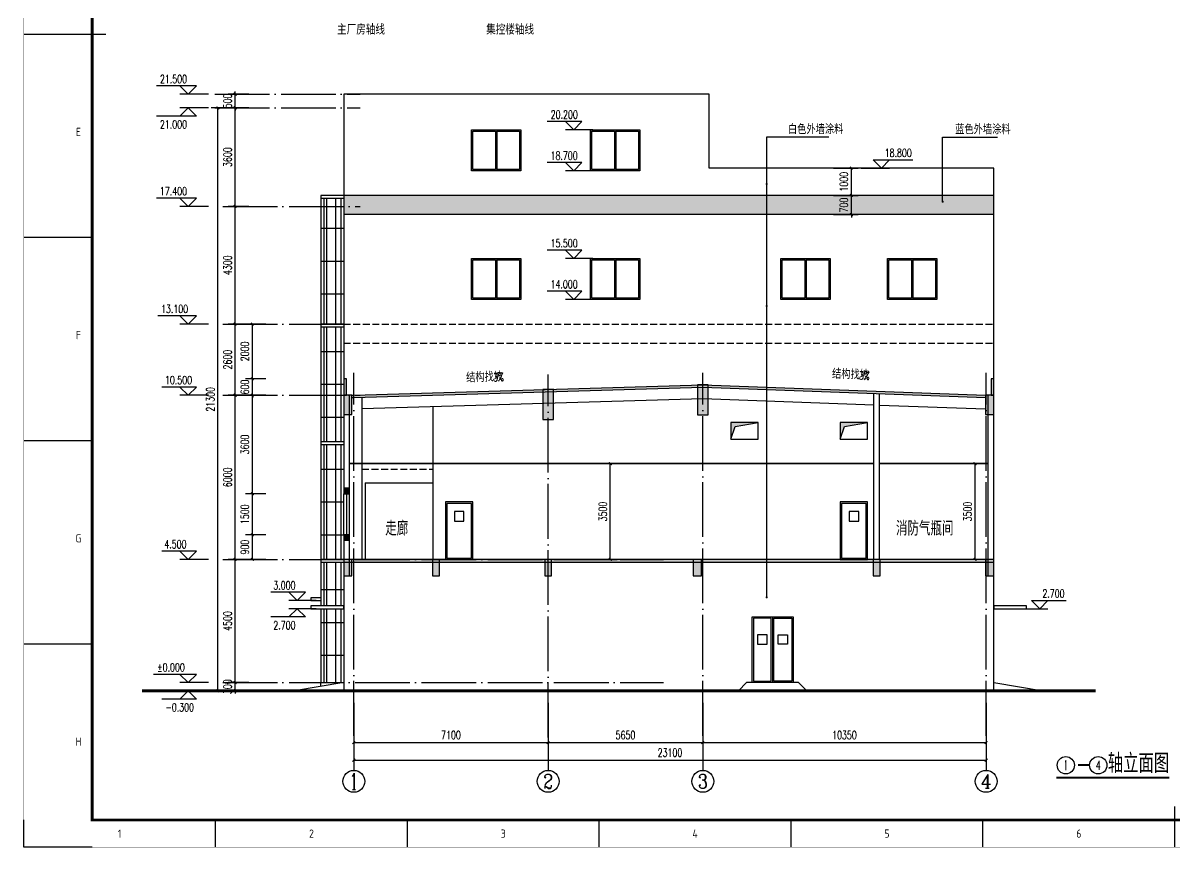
# Model space of a CAD drawing. Extents: x -59142 to 322364, y -122476 to 91021.
# Drawn here: x 34916 to 76999, y -122476 to -92335 of the extents above; entities that cross this region are included whole.
import ezdxf
from ezdxf.enums import TextEntityAlignment as Align

# ---------------------------------------------------------------- set-up
doc = ezdxf.new("R2010")
doc.units = 0
doc.header["$LTSCALE"] = 1000
doc.header["$MEASUREMENT"] = 0
doc.linetypes.add('DASH', pattern=[0.35, 0.25, -0.1])
doc.linetypes.add('DOTE', pattern=[2.42, 2, -0.2, 0.02, -0.2])
for name, color, linetype in [('AXIS', 3, 'Continuous'), ('AXIS_TEXT', 7, 'Continuous'), ('CENTRE LINE', 1, 'DOTE'), ('DIM_ELEV', 3, 'Continuous'), ('DIM_LEAD', 3, 'Continuous'), ('DIM_SYMB', 3, 'Continuous'), ('DOTE', 1, 'DOTE'), ('EQUIPMENT', 171, 'Continuous'), ('GROUND', 204, 'Continuous'), ('HOLE', 6, 'Continuous'), ('PUB_DIM', 3, 'Continuous'), ('PUB_TEXT', 7, 'Continuous'), ('STAIR', 2, 'Continuous'), ('TEXT', 62, 'Continuous'), ('WALL', 255, 'Continuous'), ('WINDOW', 4, 'Continuous')]:
    doc.layers.add(name, color=color, linetype=linetype)
doc.layers.add('参考线', color=54, linetype='DASH', plot=False)
doc.styles.add('_TCH_AXIS', font='COMPLEX', dxfattribs={"bigfont": 'GBCBIG'})
doc.styles.add('_TCH_DIM', font='SIMPLEX', dxfattribs={"bigfont": 'GBCBIG'})
doc.styles.add('_TCH_DIM_T3', font='SIMPLEX', dxfattribs={"width": 0.705882, "bigfont": 'GBCBIG'})
doc.styles.add('HZTXT', font='geditxt.shx', dxfattribs={"width": 0.8, "bigfont": 'hztxt1.shx'})
doc.styles.get("Standard").update_dxf_attribs({"font": 'gbenor.shx', "bigfont": 'gbcbig.shx'})
doc.styles.add('TK', font='GEDITXT.SHX', dxfattribs={"width": 0.85, "height": 3.5, "bigfont": 'DXT.SHX'})
doc.dimstyles.new('_TCH_ARCH&&100', dxfattribs={"dimtxt": 297.5, "dimasz": 100, "dimexe": 250, "dimexo": 300, "dimgap": 126.25, "dimtad": 1, "dimdec": 0, "dimzin": 0, "dimdsep": 46, "dimtxsty": '_TCH_DIM_T3', "dimblk": 'ARCHTICK', "dimcen": 0.09, "dimazin": 2, "dimtfac": 1, "dimtdec": 0, "dimtix": 1, "dimtmove": 2, "dimatfit": 3, "dimfxl": 1, "dimtolj": 1, "dimtzin": 0, "dimarcsym": 0})

# ---------------------------------------------------------------- blocks, each defined once
blk = doc.blocks.new('dgdsgagd')
at = {"layer": 'WINDOW'}
blk.add_line((750, 2400), (750, 0), dxfattribs=at)
for points in [[(0, 0), (1500, 0), (1500, 2400), (0, 2400)], [(50, 50), (700, 50), (700, 2350), (50, 2350)], [(1450, 50), (800, 50), (800, 2350), (1450, 2350)], [(200, 1400), (550, 1400), (550, 1750), (200, 1750)], [(1300, 1400), (950, 1400), (950, 1750), (1300, 1750)]]:
    blk.add_lwpolyline(points, close=True, dxfattribs=at)
blk = doc.blocks.new('safsaf')
at = {"layer": 'WINDOW'}
for points in [[(0, 0), (1000, 0), (1000, 2100), (0, 2100)], [(50, 50), (950, 50), (950, 2050), (50, 2050)], [(325, 1400), (675, 1400), (675, 1750), (325, 1750)]]:
    blk.add_lwpolyline(points, close=True, dxfattribs=at)
blk = doc.blocks.new('GEDI_WK_A1')
at = {"color": 3}
for p, q in [((25, 297), (0, 297)), ((25, 222.75), (0, 222.75)), ((25, 148.5), (0, 148.5)), ((25, 74.25), (0, 74.25)), ((0, 0), (0, 10)), ((70.08, 0), (70.08, 10)), ((140.17, 0), (140.17, 10)), ((210.25, 0), (210.25, 10)), ((280.33, 0), (280.33, 10)), ((350.42, 0), (350.42, 10)), ((420.5, 0), (420.5, 10)), ((25, 0), (0, 0))]:
    blk.add_line(p, q, dxfattribs=at)
for points, const_width in [([(0, 0), (841, 0), (841, 594), (0, 594)], 0.1), ([(25, 10), (831, 10), (831, 584), (25, 584)], 1)]:
    blk.add_lwpolyline(points, close=True, dxfattribs=dict(at, const_width=const_width))
at = {"color": 3, "const_width": 0.5}
for points in [[(30, 297), (0, 297)], [(420.5, 0), (420.5, 15)]]:
    blk.add_lwpolyline(points, dxfattribs=at)
at = {"color": 3}
for s, p in [('E', (20, 259.88)), ('F', (20, 185.62)), ('G', (20, 111.38)), ('H', (20, 37.12))]:
    blk.add_text(s, height=3, dxfattribs=at).set_placement(p, align=Align.CENTER)
for s, p in [('1', (35.04, 5)), ('2', (105.12, 5)), ('3', (175.21, 5)), ('4', (245.29, 5)), ('5', (315.38, 5)), ('6', (385.46, 5))]:
    blk.add_text(s, height=3, dxfattribs=at).set_placement(p, align=Align.MIDDLE)
blk = doc.blocks.new('A$C67E35CD0')
blk.add_blockref('GEDI_WK_A1', (0, 0))
at = {"style": 'TK', "width": 0.85}
for tag, height, p in [('PROJECTNAME', 4.75, (776, 44)), ('PHASE', 4, (818, 44)), ('DRAWINGNAME', 4.75, (786, 31))]:
    blk.add_attdef(tag, text='', height=height, dxfattribs=at).set_placement(p, align=Align.MIDDLE_CENTER)
for tag, p, height in [('APPROVE', (663, 32.75), 3.5), ('DESIGN', (708, 32.75), 3.5), ('REVIEW1', (663, 25.75), 3.5), ('DRAW', (708, 25.75), 3.5), ('REVIEW2', (663, 18.75), 3.5), ('PROPORTION', (708, 18.75), 3.5), ('DRAWINGNUMBER', (758, 18.5), 4), ('CHECK', (663, 11.75), 3.5), ('DATE', (708, 11.75), 3.5), ('VERSION', (824, 11.75), 3.5)]:
    blk.add_attdef(tag, p, '', height=height, dxfattribs=at)
blk = doc.blocks.new('afefqwer')
at = {"xscale": 100, "yscale": 100, "zscale": 100}
blk.add_blockref('A$C67E35CD0', (-84100, 0), dxfattribs=at)
blk = doc.blocks.new('afdsfsaf')
at = {"layer": 'WINDOW'}
for p, q in [((875, 1450), (875, 50)), ((925, 1500), (925, 0))]:
    blk.add_line(p, q, dxfattribs=at)
blk.add_lwpolyline([(1800, 1500), (1800, 0), (0, 0), (0, 1500)], close=True, dxfattribs=at)
for points in [[(875, 50), (50, 50), (50, 1450), (875, 1450)], [(925, 1450), (1750, 1450), (1750, 50), (925, 50)]]:
    blk.add_lwpolyline(points, dxfattribs=at)
for points in [[(184, 738, 0, 0, 0), (585.5, 738, 40, 0, 0), (735.5, 738, 0, 0, 0)], [(1616, 738, 0, 0, 0), (1214.5, 738, 40, 0, 0), (1064.5, 738, 0, 0, 0)]]:
    blk.add_lwpolyline(points, format="xyseb", dxfattribs=at)
blk = doc.blocks.new('_ArchTick')
at = {"color": 0, "linetype": 'ByBlock', "const_width": 0.4}
blk.add_lwpolyline([(-0.5, -0.5), (0.5, 0.5)], dxfattribs=at)
blk = doc.blocks.new('*D114')
at = {"layer": 'Defpoints', "color": 0, "transparency": 16777216}
for p in [(55657, -108434), (56370, -108434), (55657, -111934)]:
    blk.add_point(p, dxfattribs=at)
at = {"layer": 'PUB_DIM', "color": 0, "lineweight": -2, "transparency": 16777216}
for p, q in [((55957, -108434), (56620, -108434)), ((56370, -111934), (56370, -108434)), ((55957, -111934), (56620, -111934))]:
    blk.add_line(p, q, dxfattribs=at)
at = {"layer": 'PUB_DIM', "color": 0, "lineweight": -2, "transparency": 16777216, "xscale": 100, "yscale": 100, "zscale": 100}
for p, rotation in [((56370, -108434), 90), ((56370, -111934), 270)]:
    blk.add_blockref('_ArchTick', p, dxfattribs=dict(at, rotation=rotation))
at = {"layer": 'PUB_DIM', "color": 0, "transparency": 16777216, "insert": (56095, -110184), "char_height": 297.5, "attachment_point": 5, "rotation": 90, "style": '_TCH_DIM_T3'}
blk.add_mtext('\\A1;3500', dxfattribs=at)
blk = doc.blocks.new('*D115')
at = {"layer": 'Defpoints', "color": 0, "transparency": 16777216}
for p in [(69697, -108434), (70179, -108434), (70179, -111934)]:
    blk.add_point(p, dxfattribs=at)
at = {"layer": 'PUB_DIM', "color": 0, "lineweight": -2, "transparency": 16777216}
for p, q in [((69879, -108434), (69447, -108434)), ((69697, -111934), (69697, -108434)), ((69879, -111934), (69447, -111934))]:
    blk.add_line(p, q, dxfattribs=at)
at = {"layer": 'PUB_DIM', "color": 0, "lineweight": -2, "transparency": 16777216, "xscale": 100, "yscale": 100, "zscale": 100}
for p, rotation in [((69697, -108434), 90), ((69697, -111934), 270)]:
    blk.add_blockref('_ArchTick', p, dxfattribs=dict(at, rotation=rotation))
at = {"layer": 'PUB_DIM', "color": 0, "transparency": 16777216, "insert": (69422, -110184), "char_height": 297.5, "attachment_point": 5, "rotation": 90, "style": '_TCH_DIM_T3'}
blk.add_mtext('\\A1;3500', dxfattribs=at)
blk = doc.blocks.new('*D336')
at = {"layer": 'Defpoints', "color": 0, "transparency": 16777216}
for p in [(43293, -111034), (44090, -111034), (44090, -111934)]:
    blk.add_point(p, dxfattribs=at)
at = {"layer": 'PUB_DIM', "color": 0, "lineweight": -2, "transparency": 16777216}
for p, q in [((43790, -111034), (43043, -111034)), ((43293, -111934), (43293, -111034)), ((43790, -111934), (43043, -111934))]:
    blk.add_line(p, q, dxfattribs=at)
at = {"layer": 'PUB_DIM', "color": 0, "lineweight": -2, "transparency": 16777216, "xscale": 100, "yscale": 100, "zscale": 100}
for p, rotation in [((43293, -111034), 90), ((43293, -111934), 270)]:
    blk.add_blockref('_ArchTick', p, dxfattribs=dict(at, rotation=rotation))
at = {"layer": 'PUB_DIM', "color": 0, "transparency": 16777216, "insert": (43018, -111484), "char_height": 297.5, "attachment_point": 5, "rotation": 90, "style": '_TCH_DIM_T3'}
blk.add_mtext('\\A1;900', dxfattribs=at)
blk = doc.blocks.new('*D337')
at = {"layer": 'Defpoints', "color": 0, "transparency": 16777216}
for p in [(43293, -109534), (44090, -109534), (44090, -111034)]:
    blk.add_point(p, dxfattribs=at)
at = {"layer": 'PUB_DIM', "color": 0, "lineweight": -2, "transparency": 16777216}
for p, q in [((43790, -109534), (43043, -109534)), ((43293, -111034), (43293, -109534)), ((43790, -111034), (43043, -111034))]:
    blk.add_line(p, q, dxfattribs=at)
at = {"layer": 'PUB_DIM', "color": 0, "lineweight": -2, "transparency": 16777216, "xscale": 100, "yscale": 100, "zscale": 100}
for p, rotation in [((43293, -109534), 90), ((43293, -111034), 270)]:
    blk.add_blockref('_ArchTick', p, dxfattribs=dict(at, rotation=rotation))
at = {"layer": 'PUB_DIM', "color": 0, "transparency": 16777216, "insert": (43018, -110284), "char_height": 297.5, "attachment_point": 5, "rotation": 90, "style": '_TCH_DIM_T3'}
blk.add_mtext('\\A1;1500', dxfattribs=at)
blk = doc.blocks.new('*D338')
at = {"layer": 'Defpoints', "color": 0, "transparency": 16777216}
for p in [(43293, -105934), (44090, -105934), (44090, -109534)]:
    blk.add_point(p, dxfattribs=at)
at = {"layer": 'PUB_DIM', "color": 0, "lineweight": -2, "transparency": 16777216}
for p, q in [((43790, -105934), (43043, -105934)), ((43293, -109534), (43293, -105934)), ((43790, -109534), (43043, -109534))]:
    blk.add_line(p, q, dxfattribs=at)
at = {"layer": 'PUB_DIM', "color": 0, "lineweight": -2, "transparency": 16777216, "xscale": 100, "yscale": 100, "zscale": 100}
for p, rotation in [((43293, -105934), 90), ((43293, -109534), 270)]:
    blk.add_blockref('_ArchTick', p, dxfattribs=dict(at, rotation=rotation))
at = {"layer": 'PUB_DIM', "color": 0, "transparency": 16777216, "insert": (43018, -107734), "char_height": 297.5, "attachment_point": 5, "rotation": 90, "style": '_TCH_DIM_T3'}
blk.add_mtext('\\A1;3600', dxfattribs=at)
blk = doc.blocks.new('*D339')
at = {"layer": 'Defpoints', "color": 0, "transparency": 16777216}
for p in [(43293, -105334), (44090, -105334), (44090, -105934)]:
    blk.add_point(p, dxfattribs=at)
at = {"layer": 'PUB_DIM', "color": 0, "lineweight": -2, "transparency": 16777216}
for p, q in [((43790, -105334), (43043, -105334)), ((43293, -105334), (43293, -105234)), ((43293, -105934), (43293, -105334)), ((43790, -105934), (43043, -105934)), ((43293, -105934), (43293, -106034))]:
    blk.add_line(p, q, dxfattribs=at)
at = {"layer": 'PUB_DIM', "color": 0, "lineweight": -2, "transparency": 16777216, "xscale": 100, "yscale": 100, "zscale": 100}
for p, rotation in [((43293, -105334), 270), ((43293, -105934), 90)]:
    blk.add_blockref('_ArchTick', p, dxfattribs=dict(at, rotation=rotation))
at = {"layer": 'PUB_DIM', "color": 0, "transparency": 16777216, "insert": (43018, -105634), "char_height": 297.5, "attachment_point": 5, "rotation": 90, "style": '_TCH_DIM_T3'}
blk.add_mtext('\\A1;600', dxfattribs=at)
blk = doc.blocks.new('*D340')
at = {"layer": 'Defpoints', "color": 0, "transparency": 16777216}
for p in [(43293, -103334), (44090, -103334), (44090, -105334)]:
    blk.add_point(p, dxfattribs=at)
at = {"layer": 'PUB_DIM', "color": 0, "lineweight": -2, "transparency": 16777216}
for p, q in [((43790, -103334), (43043, -103334)), ((43293, -105334), (43293, -103334)), ((43790, -105334), (43043, -105334))]:
    blk.add_line(p, q, dxfattribs=at)
at = {"layer": 'PUB_DIM', "color": 0, "lineweight": -2, "transparency": 16777216, "xscale": 100, "yscale": 100, "zscale": 100}
for p, rotation in [((43293, -103334), 90), ((43293, -105334), 270)]:
    blk.add_blockref('_ArchTick', p, dxfattribs=dict(at, rotation=rotation))
at = {"layer": 'PUB_DIM', "color": 0, "transparency": 16777216, "insert": (43018, -104334), "char_height": 297.5, "attachment_point": 5, "rotation": 90, "style": '_TCH_DIM_T3'}
blk.add_mtext('\\A1;2000', dxfattribs=at)
blk = doc.blocks.new('*D444')
at = {"layer": 'Defpoints', "color": 0, "transparency": 16777216}
for p in [(64219, -97635), (65179, -97635), (64219, -98635)]:
    blk.add_point(p, dxfattribs=at)
at = {"layer": 'PUB_DIM', "color": 0, "lineweight": -2, "transparency": 16777216}
for p, q in [((64519, -97635), (65429, -97635)), ((65179, -98635), (65179, -97635)), ((64519, -98635), (65429, -98635))]:
    blk.add_line(p, q, dxfattribs=at)
at = {"layer": 'PUB_DIM', "color": 0, "lineweight": -2, "transparency": 16777216, "xscale": 100, "yscale": 100, "zscale": 100}
for p, rotation in [((65179, -97635), 90), ((65179, -98635), 270)]:
    blk.add_blockref('_ArchTick', p, dxfattribs=dict(at, rotation=rotation))
at = {"layer": 'PUB_DIM', "color": 0, "transparency": 16777216, "insert": (64904, -98135), "char_height": 297.5, "attachment_point": 5, "rotation": 90, "style": '_TCH_DIM_T3'}
blk.add_mtext('\\A1;1000', dxfattribs=at)
blk = doc.blocks.new('*D445')
at = {"layer": 'Defpoints', "color": 0, "transparency": 16777216}
for p in [(64219, -98635), (65179, -98635), (64219, -99335)]:
    blk.add_point(p, dxfattribs=at)
at = {"layer": 'PUB_DIM', "color": 0, "lineweight": -2, "transparency": 16777216}
for p, q in [((64519, -98635), (65429, -98635)), ((65179, -98635), (65179, -98535)), ((65179, -99335), (65179, -98635)), ((64519, -99335), (65429, -99335)), ((65179, -99335), (65179, -99435))]:
    blk.add_line(p, q, dxfattribs=at)
at = {"layer": 'PUB_DIM', "color": 0, "lineweight": -2, "transparency": 16777216, "xscale": 100, "yscale": 100, "zscale": 100}
for p, rotation in [((65179, -98635), 270), ((65179, -99335), 90)]:
    blk.add_blockref('_ArchTick', p, dxfattribs=dict(at, rotation=rotation))
at = {"layer": 'PUB_DIM', "color": 0, "transparency": 16777216, "insert": (64904, -98985), "char_height": 297.5, "attachment_point": 5, "rotation": 90, "style": '_TCH_DIM_T3'}
blk.add_mtext('\\A1;700', dxfattribs=at)
blk = doc.blocks.new('*D947')
at = {"layer": 'Defpoints', "color": 0, "transparency": 16777216}
for p in [(42034, -95434), (42831, -95434), (42831, -116734)]:
    blk.add_point(p, dxfattribs=at)
at = {"layer": 'PUB_DIM', "color": 0, "lineweight": -2, "transparency": 16777216}
for p, q in [((42531, -95434), (41784, -95434)), ((42034, -116734), (42034, -95434)), ((42531, -116734), (41784, -116734))]:
    blk.add_line(p, q, dxfattribs=at)
at = {"layer": 'PUB_DIM', "color": 0, "lineweight": -2, "transparency": 16777216, "xscale": 100, "yscale": 100, "zscale": 100}
for p, rotation in [((42034, -95434), 90), ((42034, -116734), 270)]:
    blk.add_blockref('_ArchTick', p, dxfattribs=dict(at, rotation=rotation))
at = {"layer": 'PUB_DIM', "color": 0, "transparency": 16777216, "insert": (41759, -106084), "char_height": 297.5, "attachment_point": 5, "rotation": 90, "style": '_TCH_DIM_T3'}
blk.add_mtext('\\A1;21300', dxfattribs=at)
blk = doc.blocks.new('*D948')
at = {"layer": 'Defpoints', "color": 0, "transparency": 16777216}
for p in [(42664, -116434), (43460, -116434), (43460, -116734)]:
    blk.add_point(p, dxfattribs=at)
at = {"layer": 'PUB_DIM', "color": 0, "lineweight": -2, "transparency": 16777216}
for p, q in [((43160, -116434), (42414, -116434)), ((42664, -116434), (42664, -116334)), ((42664, -116734), (42664, -116434)), ((43160, -116734), (42414, -116734)), ((42664, -116734), (42664, -116834))]:
    blk.add_line(p, q, dxfattribs=at)
at = {"layer": 'PUB_DIM', "color": 0, "lineweight": -2, "transparency": 16777216, "xscale": 100, "yscale": 100, "zscale": 100}
for p, rotation in [((42664, -116434), 270), ((42664, -116734), 90)]:
    blk.add_blockref('_ArchTick', p, dxfattribs=dict(at, rotation=rotation))
at = {"layer": 'PUB_DIM', "color": 0, "transparency": 16777216, "insert": (42389, -116584), "char_height": 297.5, "attachment_point": 5, "rotation": 90, "style": '_TCH_DIM_T3'}
blk.add_mtext('\\A1;300', dxfattribs=at)
blk = doc.blocks.new('*D949')
at = {"layer": 'Defpoints', "color": 0, "transparency": 16777216}
for p in [(42664, -111934), (43460, -111934), (43460, -116434)]:
    blk.add_point(p, dxfattribs=at)
at = {"layer": 'PUB_DIM', "color": 0, "lineweight": -2, "transparency": 16777216}
for p, q in [((43160, -111934), (42414, -111934)), ((42664, -116434), (42664, -111934)), ((43160, -116434), (42414, -116434))]:
    blk.add_line(p, q, dxfattribs=at)
at = {"layer": 'PUB_DIM', "color": 0, "lineweight": -2, "transparency": 16777216, "xscale": 100, "yscale": 100, "zscale": 100}
for p, rotation in [((42664, -111934), 90), ((42664, -116434), 270)]:
    blk.add_blockref('_ArchTick', p, dxfattribs=dict(at, rotation=rotation))
at = {"layer": 'PUB_DIM', "color": 0, "transparency": 16777216, "insert": (42389, -114184), "char_height": 297.5, "attachment_point": 5, "rotation": 90, "style": '_TCH_DIM_T3'}
blk.add_mtext('\\A1;4500', dxfattribs=at)
blk = doc.blocks.new('*D950')
at = {"layer": 'Defpoints', "color": 0, "transparency": 16777216}
for p in [(42664, -105934), (43460, -105934), (43460, -111934)]:
    blk.add_point(p, dxfattribs=at)
at = {"layer": 'PUB_DIM', "color": 0, "lineweight": -2, "transparency": 16777216}
for p, q in [((43160, -105934), (42414, -105934)), ((42664, -111934), (42664, -105934)), ((43160, -111934), (42414, -111934))]:
    blk.add_line(p, q, dxfattribs=at)
at = {"layer": 'PUB_DIM', "color": 0, "lineweight": -2, "transparency": 16777216, "xscale": 100, "yscale": 100, "zscale": 100}
for p, rotation in [((42664, -105934), 90), ((42664, -111934), 270)]:
    blk.add_blockref('_ArchTick', p, dxfattribs=dict(at, rotation=rotation))
at = {"layer": 'PUB_DIM', "color": 0, "transparency": 16777216, "insert": (42389, -108934), "char_height": 297.5, "attachment_point": 5, "rotation": 90, "style": '_TCH_DIM_T3'}
blk.add_mtext('\\A1;6000', dxfattribs=at)
blk = doc.blocks.new('*D951')
at = {"layer": 'Defpoints', "color": 0, "transparency": 16777216}
for p in [(42664, -103334), (43460, -103334), (43460, -105934)]:
    blk.add_point(p, dxfattribs=at)
at = {"layer": 'PUB_DIM', "color": 0, "lineweight": -2, "transparency": 16777216}
for p, q in [((43160, -103334), (42414, -103334)), ((42664, -105934), (42664, -103334)), ((43160, -105934), (42414, -105934))]:
    blk.add_line(p, q, dxfattribs=at)
at = {"layer": 'PUB_DIM', "color": 0, "lineweight": -2, "transparency": 16777216, "xscale": 100, "yscale": 100, "zscale": 100}
for p, rotation in [((42664, -103334), 90), ((42664, -105934), 270)]:
    blk.add_blockref('_ArchTick', p, dxfattribs=dict(at, rotation=rotation))
at = {"layer": 'PUB_DIM', "color": 0, "transparency": 16777216, "insert": (42389, -104634), "char_height": 297.5, "attachment_point": 5, "rotation": 90, "style": '_TCH_DIM_T3'}
blk.add_mtext('\\A1;2600', dxfattribs=at)
blk = doc.blocks.new('*D952')
at = {"layer": 'Defpoints', "color": 0, "transparency": 16777216}
for p in [(42664, -99034), (43460, -99034), (43460, -103334)]:
    blk.add_point(p, dxfattribs=at)
at = {"layer": 'PUB_DIM', "color": 0, "lineweight": -2, "transparency": 16777216}
for p, q in [((43160, -99034), (42414, -99034)), ((42664, -103334), (42664, -99034)), ((43160, -103334), (42414, -103334))]:
    blk.add_line(p, q, dxfattribs=at)
at = {"layer": 'PUB_DIM', "color": 0, "lineweight": -2, "transparency": 16777216, "xscale": 100, "yscale": 100, "zscale": 100}
for p, rotation in [((42664, -99034), 90), ((42664, -103334), 270)]:
    blk.add_blockref('_ArchTick', p, dxfattribs=dict(at, rotation=rotation))
at = {"layer": 'PUB_DIM', "color": 0, "transparency": 16777216, "insert": (42389, -101184), "char_height": 297.5, "attachment_point": 5, "rotation": 90, "style": '_TCH_DIM_T3'}
blk.add_mtext('\\A1;4300', dxfattribs=at)
blk = doc.blocks.new('*D953')
at = {"layer": 'Defpoints', "color": 0, "transparency": 16777216}
for p in [(42664, -95434), (43460, -95434), (43460, -99034)]:
    blk.add_point(p, dxfattribs=at)
at = {"layer": 'PUB_DIM', "color": 0, "lineweight": -2, "transparency": 16777216}
for p, q in [((43160, -95434), (42414, -95434)), ((42664, -99034), (42664, -95434)), ((43160, -99034), (42414, -99034))]:
    blk.add_line(p, q, dxfattribs=at)
at = {"layer": 'PUB_DIM', "color": 0, "lineweight": -2, "transparency": 16777216, "xscale": 100, "yscale": 100, "zscale": 100}
for p, rotation in [((42664, -95434), 90), ((42664, -99034), 270)]:
    blk.add_blockref('_ArchTick', p, dxfattribs=dict(at, rotation=rotation))
at = {"layer": 'PUB_DIM', "color": 0, "transparency": 16777216, "insert": (42389, -97234), "char_height": 297.5, "attachment_point": 5, "rotation": 90, "style": '_TCH_DIM_T3'}
blk.add_mtext('\\A1;3600', dxfattribs=at)
blk = doc.blocks.new('*D954')
at = {"layer": 'Defpoints', "color": 0, "transparency": 16777216}
for p in [(42664, -94934), (43460, -94934), (43460, -95434)]:
    blk.add_point(p, dxfattribs=at)
at = {"layer": 'PUB_DIM', "color": 0, "lineweight": -2, "transparency": 16777216}
for p, q in [((43160, -94934), (42414, -94934)), ((42664, -94934), (42664, -94834)), ((42664, -95434), (42664, -94934)), ((43160, -95434), (42414, -95434)), ((42664, -95434), (42664, -95534))]:
    blk.add_line(p, q, dxfattribs=at)
at = {"layer": 'PUB_DIM', "color": 0, "lineweight": -2, "transparency": 16777216, "xscale": 100, "yscale": 100, "zscale": 100}
for p, rotation in [((42664, -94934), 270), ((42664, -95434), 90)]:
    blk.add_blockref('_ArchTick', p, dxfattribs=dict(at, rotation=rotation))
at = {"layer": 'PUB_DIM', "color": 0, "transparency": 16777216, "insert": (42389, -95184), "char_height": 297.5, "attachment_point": 5, "rotation": 90, "style": '_TCH_DIM_T3'}
blk.add_mtext('\\A1;500', dxfattribs=at)
blk = doc.blocks.new('*D955')
at = {"layer": 'Defpoints', "color": 0, "transparency": 16777216}
for p in [(59750, -117695), (70100, -117695), (70100, -118626)]:
    blk.add_point(p, dxfattribs=at)
at = {"layer": 'PUB_DIM', "color": 0, "lineweight": -2, "transparency": 16777216}
for p, q in [((59750, -117995), (59750, -118876)), ((70100, -117995), (70100, -118876)), ((59750, -118626), (70100, -118626))]:
    blk.add_line(p, q, dxfattribs=at)
at = {"layer": 'PUB_DIM', "color": 0, "lineweight": -2, "transparency": 16777216, "xscale": 100, "yscale": 100, "zscale": 100, "rotation": 180}
blk.add_blockref('_ArchTick', (59750, -118626), dxfattribs=at)
at = {"layer": 'PUB_DIM', "color": 0, "lineweight": -2, "transparency": 16777216, "xscale": 100, "yscale": 100, "zscale": 100}
blk.add_blockref('_ArchTick', (70100, -118626), dxfattribs=at)
at = {"layer": 'PUB_DIM', "color": 0, "transparency": 16777216, "insert": (64925, -118351), "char_height": 297.5, "attachment_point": 5, "style": '_TCH_DIM_T3'}
blk.add_mtext('\\A1;10350', dxfattribs=at)
blk = doc.blocks.new('*D956')
at = {"layer": 'Defpoints', "color": 0, "transparency": 16777216}
for p in [(54100, -117695), (59750, -117695), (59750, -118626)]:
    blk.add_point(p, dxfattribs=at)
at = {"layer": 'PUB_DIM', "color": 0, "lineweight": -2, "transparency": 16777216}
for p, q in [((54100, -117995), (54100, -118876)), ((59750, -117995), (59750, -118876)), ((54100, -118626), (59750, -118626))]:
    blk.add_line(p, q, dxfattribs=at)
at = {"layer": 'PUB_DIM', "color": 0, "lineweight": -2, "transparency": 16777216, "xscale": 100, "yscale": 100, "zscale": 100, "rotation": 180}
blk.add_blockref('_ArchTick', (54100, -118626), dxfattribs=at)
at = {"layer": 'PUB_DIM', "color": 0, "lineweight": -2, "transparency": 16777216, "xscale": 100, "yscale": 100, "zscale": 100}
blk.add_blockref('_ArchTick', (59750, -118626), dxfattribs=at)
at = {"layer": 'PUB_DIM', "color": 0, "transparency": 16777216, "insert": (56925, -118351), "char_height": 297.5, "attachment_point": 5, "style": '_TCH_DIM_T3'}
blk.add_mtext('\\A1;5650', dxfattribs=at)
blk = doc.blocks.new('*D957')
at = {"layer": 'Defpoints', "color": 0, "transparency": 16777216}
for p in [(47000, -117695), (54100, -117695), (54100, -118626)]:
    blk.add_point(p, dxfattribs=at)
at = {"layer": 'PUB_DIM', "color": 0, "lineweight": -2, "transparency": 16777216}
for p, q in [((47000, -117995), (47000, -118876)), ((54100, -117995), (54100, -118876)), ((47000, -118626), (54100, -118626))]:
    blk.add_line(p, q, dxfattribs=at)
at = {"layer": 'PUB_DIM', "color": 0, "lineweight": -2, "transparency": 16777216, "xscale": 100, "yscale": 100, "zscale": 100, "rotation": 180}
blk.add_blockref('_ArchTick', (47000, -118626), dxfattribs=at)
at = {"layer": 'PUB_DIM', "color": 0, "lineweight": -2, "transparency": 16777216, "xscale": 100, "yscale": 100, "zscale": 100}
blk.add_blockref('_ArchTick', (54100, -118626), dxfattribs=at)
at = {"layer": 'PUB_DIM', "color": 0, "transparency": 16777216, "insert": (50550, -118351), "char_height": 297.5, "attachment_point": 5, "style": '_TCH_DIM_T3'}
blk.add_mtext('\\A1;7100', dxfattribs=at)
blk = doc.blocks.new('*D958')
at = {"layer": 'Defpoints', "color": 0, "transparency": 16777216}
for p in [(47000, -118336), (70100, -118336), (70100, -119268)]:
    blk.add_point(p, dxfattribs=at)
at = {"layer": 'PUB_DIM', "color": 0, "lineweight": -2, "transparency": 16777216}
for p, q in [((47000, -118636), (47000, -119518)), ((70100, -118636), (70100, -119518)), ((47000, -119268), (70100, -119268))]:
    blk.add_line(p, q, dxfattribs=at)
at = {"layer": 'PUB_DIM', "color": 0, "lineweight": -2, "transparency": 16777216, "xscale": 100, "yscale": 100, "zscale": 100, "rotation": 180}
blk.add_blockref('_ArchTick', (47000, -119268), dxfattribs=at)
at = {"layer": 'PUB_DIM', "color": 0, "lineweight": -2, "transparency": 16777216, "xscale": 100, "yscale": 100, "zscale": 100}
blk.add_blockref('_ArchTick', (70100, -119268), dxfattribs=at)
at = {"layer": 'PUB_DIM', "color": 0, "transparency": 16777216, "insert": (58550, -118993), "char_height": 297.5, "attachment_point": 5, "style": '_TCH_DIM_T3'}
blk.add_mtext('\\A1;23100', dxfattribs=at)

msp = doc.modelspace()

# ---------------------------------------------------------------- hatches: boundary and pattern name
at = {"layer": 'HOLE'}
h = msp.add_hatch(color=171, dxfattribs=at)
h.dxf.hatch_style = 1
h.paths.add_polyline_path([(60770, -106934.5), (60770, -107534.5), (60927.3, -107071.8), (61770, -106934.5)])
h = msp.add_hatch(color=171, dxfattribs=at)
h.dxf.hatch_style = 1
h.paths.add_polyline_path([(64770, -106934.5), (64770, -107534.5), (64927.3, -107071.8), (65770, -106934.5)])
at = {"layer": 'WALL'}
h = msp.add_hatch(color=256, dxfattribs=at)
h.dxf.hatch_style = 1
h.paths.add_polyline_path([(46629.4, -105934.5), (46729.4, -105934.5), (46729.4, -105334.5), (46629.4, -105334.5)])
h = msp.add_hatch(color=256, dxfattribs=at)
h.dxf.hatch_style = 1
h.paths.add_polyline_path([(53900, -105828.9), (53900, -105728.9), (47000, -105934.5), (46929.4, -105934.5), (46929.4, -106034.5), (47001.5, -106034.5)])
h.paths.add_polyline_path([(59550, -105660.5), (59550, -105560.5), (54300, -105716.9), (54300, -105817)])
h.paths.add_polyline_path([(59950, -105561.9), (59950, -105661.9), (70079.4, -106034.4), (70079.4, -105934.5)])
h = msp.add_hatch(color=256, dxfattribs=at)
h.dxf.hatch_style = 1
h.paths.add_polyline_path([(59550, -106654.5), (59950, -106654.5), (59950, -105554.5), (59550, -105554.5)])
h = msp.add_hatch(color=256, dxfattribs=at)
h.dxf.hatch_style = 1
h.paths.add_polyline_path([(70279.4, -105934.5), (70379.4, -105934.5), (70379.4, -105334.5), (70279.4, -105334.5)])
h = msp.add_hatch(color=256, dxfattribs=at)
h.dxf.hatch_style = 1
h.paths.add_polyline_path([(46629.4, -106634.5), (46929.4, -106634.5), (46929.4, -105934.5), (46629.4, -105934.5)])
h = msp.add_hatch(color=256, dxfattribs=at)
h.dxf.hatch_style = 1
h.paths.add_polyline_path([(53900, -106822.9), (54300, -106822.9), (54299.8, -105716.9), (53900, -105728.9)])
h = msp.add_hatch(color=256, dxfattribs=at)
h.dxf.hatch_style = 1
h.paths.add_polyline_path([(70079.4, -106634.5), (70379.4, -106634.5), (70379.4, -105934.5), (70079.4, -105934.5)])
h = msp.add_hatch(color=256, dxfattribs=at)
h.dxf.hatch_style = 1
h.paths.add_polyline_path([(46829.4, -109334.5), (46629.4, -109334.5), (46629.4, -109534.5), (46829.4, -109534.5)])
h = msp.add_hatch(color=256, dxfattribs=at)
h.dxf.hatch_style = 1
h.paths.add_polyline_path([(46829.4, -111034.5), (46629.4, -111034.5), (46629.4, -111234.5), (46829.4, -111234.5)])
h = msp.add_hatch(color=256, dxfattribs=at)
h.dxf.hatch_style = 1
h.paths.add_polyline_path([(46629.4, -112534.5), (46929.4, -112534.5), (46929.4, -111934.5), (46629.4, -111934.5)])
h = msp.add_hatch(color=256, dxfattribs=at)
h.dxf.hatch_style = 1
h.paths.add_polyline_path([(70379.4, -112034.5), (70379.4, -111934.5), (46629.4, -111934.5), (46629.4, -112034.5)])
h = msp.add_hatch(color=256, dxfattribs=at)
h.dxf.hatch_style = 1
h.paths.add_polyline_path([(49875, -112534.5), (50125, -112534.5), (50125, -111934.5), (49875, -111934.5)])
h = msp.add_hatch(color=256, dxfattribs=at)
h.dxf.hatch_style = 1
h.paths.add_polyline_path([(53975, -112534.5), (54225, -112534.5), (54225, -111934.5), (53975, -111934.5)])
h = msp.add_hatch(color=256, dxfattribs=at)
h.dxf.hatch_style = 1
h.paths.add_polyline_path([(59400, -112534.5), (59700, -112534.5), (59700, -111934.5), (59400, -111934.5)])
h = msp.add_hatch(color=256, dxfattribs=at)
h.dxf.hatch_style = 1
h.paths.add_polyline_path([(65975, -112534.5), (66225, -112534.5), (66225, -111934.5), (65975, -111934.5)])
h = msp.add_hatch(color=256, dxfattribs=at)
h.dxf.hatch_style = 1
h.paths.add_polyline_path([(70079.4, -112534.5), (70379.4, -112534.5), (70379.4, -111934.5), (70079.4, -111934.5)])

# ---------------------------------------------------------------- linework, layer by layer
at = {"layer": 'AXIS'}
for p, q in [((47000, -117169.1), (47000, -119641.6)), ((54100, -117169.1), (54100, -119641.6)), ((59750, -117169.1), (59750, -119641.6)), ((70100, -117169.1), (70100, -119641.6))]:
    msp.add_line(p, q, dxfattribs=at)
for centre in [(47000, -120041.6), (54100, -120041.6), (59750, -120041.6), (70100, -120041.6)]:
    msp.add_circle(centre, 400, dxfattribs=at)
at = {"layer": 'CENTRE LINE'}
for p, q in [((41921, -94934.5), (47230.5, -94934.5)), ((41921, -95434.5), (47230.5, -95434.5)), ((42212.3, -99034.5), (47230.5, -99034.5)), ((42212.3, -103334.5), (47230.5, -103334.5)), ((42212.3, -105934.5), (47230.5, -105934.5)), ((42212.3, -111934.5), (58309.5, -111934.5)), ((42212.3, -116434.5), (58309.5, -116434.5))]:
    msp.add_line(p, q, dxfattribs=at)
at = {"layer": 'DIM_ELEV'}
for p, q in [((41247, -94634.5), (39797, -94634.5)), ((40947, -94934.5), (40647, -94634.5)), ((40947, -94934.5), (41247, -94634.5)), ((41686.2, -94934.5), (40647, -94934.5)), ((40947, -95434.5), (40647, -95734.5)), ((41686.2, -95434.5), (40647, -95434.5)), ((40947, -95434.5), (41247, -95734.5)), ((41247, -95734.5), (39797, -95734.5)), ((55333.5, -95934.5), (54067.5, -95934.5)), ((55033.5, -96234.5), (54733.5, -95934.5)), ((55033.5, -96234.5), (55333.5, -95934.5)), ((55733.5, -96234.5), (54733.5, -96234.5)), ((55333.5, -97434.5), (54067.5, -97434.5)), ((55033.5, -97734.5), (54733.5, -97434.5)), ((55033.5, -97734.5), (55333.5, -97434.5)), ((66274, -97634.5), (65974, -97334.5)), ((65974, -97334.5), (67424, -97334.5)), ((66274, -97634.5), (66574, -97334.5)), ((55733.5, -97734.5), (54733.5, -97734.5)), ((65534.8, -97634.5), (66574, -97634.5)), ((41247, -98734.5), (39797, -98734.5)), ((40947, -99034.5), (40647, -98734.5)), ((40947, -99034.5), (41247, -98734.5)), ((41686.2, -99034.5), (40647, -99034.5)), ((55333.5, -100634.5), (54067.5, -100634.5)), ((55033.5, -100934.5), (54733.5, -100634.5)), ((55733.5, -100934.5), (54733.5, -100934.5)), ((55033.5, -100934.5), (55333.5, -100634.5)), ((55333.5, -102134.5), (54067.5, -102134.5)), ((55033.5, -102434.5), (54733.5, -102134.5)), ((55033.5, -102434.5), (55333.5, -102134.5)), ((55733.5, -102434.5), (54733.5, -102434.5)), ((41247, -103034.5), (39843, -103034.5)), ((40947, -103334.5), (40647, -103034.5)), ((40947, -103334.5), (41247, -103034.5)), ((41686.2, -103334.5), (40647, -103334.5)), ((41247, -105634.5), (39981, -105634.5)), ((40947, -105934.5), (40647, -105634.5)), ((41686.2, -105934.5), (40647, -105934.5)), ((40947, -105934.5), (41247, -105634.5)), ((41247, -111634.5), (39981, -111634.5)), ((40947, -111934.5), (40647, -111634.5)), ((41686.2, -111934.5), (40647, -111934.5)), ((40947, -111934.5), (41247, -111634.5)), ((45229.2, -113134.5), (43963.2, -113134.5)), ((44929.2, -113434.5), (44629.2, -113134.5)), ((44929.2, -113434.5), (45229.2, -113134.5)), ((45629.2, -113434.5), (44629.2, -113434.5)), ((72060.5, -113734.5), (71760.5, -113434.5)), ((71760.5, -113434.5), (73026.5, -113434.5)), ((72060.5, -113734.5), (72360.5, -113434.5)), ((45229.2, -114034.5), (43963.2, -114034.5)), ((44929.2, -113734.5), (44629.2, -114034.5)), ((45629.2, -113734.5), (44629.2, -113734.5)), ((44929.2, -113734.5), (45229.2, -114034.5)), ((71360.5, -113734.5), (72360.5, -113734.5)), ((41247, -116134.5), (39682, -116134.5)), ((40947, -116434.5), (40647, -116134.5)), ((40947, -116434.5), (41247, -116134.5)), ((41686.2, -116434.5), (40647, -116434.5)), ((40947, -116734.5), (40647, -117034.5)), ((41647, -116734.5), (40647, -116734.5)), ((40947, -116734.5), (41247, -117034.5)), ((41247, -117034.5), (39981, -117034.5))]:
    msp.add_line(p, q, dxfattribs=at)
at = {"layer": 'DIM_LEAD'}
for p, q in [((62083.5, -113321.5), (62083.5, -96496.5)), ((62083.5, -98217.5), (62083.5, -96496.5)), ((62083.5, -102677.5), (62083.5, -96496.5)), ((62083.5, -96496.5), (64358, -96496.5)), ((68510, -98860), (68510, -96499.5)), ((68510, -96499.5), (70512, -96499.5))]:
    msp.add_line(p, q, dxfattribs=at)
at = {"layer": 'DIM_LEAD', "const_width": 40}
for points in [[(62083.5, -98237.5, 1), (62083.5, -98197.5, 1)], [(68510, -98880, 1), (68510, -98840, 1)], [(62083.5, -102697.5, 1), (62083.5, -102657.5, 1)], [(62083.5, -113341.5, 1), (62083.5, -113301.5, 1)]]:
    msp.add_lwpolyline(points, format="xyb", close=True, dxfattribs=at)
at = {"layer": 'DIM_SYMB'}
for points in [[(52474.7, -105521.9, 0, 0, 0), (50209.5, -105606.3, 80, 0, 0), (49909.7, -105617.4, 0, 0, 0)], [(64460.2, -105426.4, 0, 0, 0), (66725.4, -105510.8, 80, 0, 0), (67025.2, -105521.9, 0, 0, 0)]]:
    msp.add_lwpolyline(points, format="xyseb", dxfattribs=at)
at = {"layer": 'DIM_SYMB', "const_width": 70}
msp.add_lwpolyline([(72661.7, -119908.5), (76790.3, -119908.5)], dxfattribs=at)
at = {"layer": 'DOTE'}
for p, q in [((47000, -118373.1), (47000, -105113.1)), ((54100, -118435.6), (54100, -105175.6)), ((59750, -118373.1), (59750, -105113.1)), ((70100, -118373.1), (70100, -105113.1))]:
    msp.add_line(p, q, dxfattribs=at)
at = {"layer": 'EQUIPMENT'}
for p, q in [((46829.4, -108414.5), (66000, -108414.5)), ((46829.4, -108434.5), (66000, -108434.5)), ((66200, -108414.5), (70179.4, -108414.5)), ((66200, -108434.5), (70179.4, -108434.5))]:
    msp.add_line(p, q, dxfattribs=at)
at = {"layer": 'GROUND', "color": 151}
for p, q in [((70379.4, -98634.5), (46629.4, -98634.5)), ((70379.4, -99334.5), (46629.4, -99334.5))]:
    msp.add_line(p, q, dxfattribs=at)
at = {"layer": 'GROUND', "color": 151, "const_width": 700}
msp.add_lwpolyline([(46629.4, -98984.5), (70379.4, -98984.5)], dxfattribs=at)
at = {"layer": 'HOLE', "color": 171}
for points in [[(60770, -107534.5), (61770, -107534.5), (61770, -106934.5), (60770, -106934.5)], [(64770, -107534.5), (65770, -107534.5), (65770, -106934.5), (64770, -106934.5)]]:
    msp.add_lwpolyline(points, close=True, dxfattribs=at)
for points in [[(60770, -107534.5), (60927.3, -107071.8), (61770, -106934.5)], [(64770, -107534.5), (64927.3, -107071.8), (65770, -106934.5)]]:
    msp.add_lwpolyline(points, dxfattribs=at)
at = {"layer": 'PUB_TEXT'}
for centre in [(73011.7, -119453.5), (74197, -119453.5)]:
    msp.add_circle(centre, 315, dxfattribs=at)
at = {"layer": 'STAIR'}
for p, q in [((47300, -111934.5), (47300, -106025.6)), ((49900, -111934.5), (49900, -106346.7))]:
    msp.add_line(p, q, dxfattribs=at)
at = {"layer": 'STAIR', "color": 251}
for q in [(49900, -109134.5), (47420, -111934.5)]:
    msp.add_line((47420, -109134.5), q, dxfattribs=at)
at = {"layer": 'STAIR'}
for points in [[(70379.4, -105334.5), (70379.4, -97634.5), (59979.4, -97634.5), (59979.4, -94934.5), (46629.4, -94934.5), (46629.4, -97634.5), (46629.4, -105334.5)], [(47300, -106423.7), (59748.2, -106054.8), (66000, -106284.8)], [(66200, -106292.1), (70079.4, -106434.8)], [(46629.4, -112534.5), (46629.4, -116734.5)], [(70379.4, -116734.5), (70379.4, -112534.5)], [(46629.4, -116434.5), (44829.4, -116734.5)], [(63550, -116734.5), (63250, -116434.5), (61350, -116434.5), (61050, -116734.5)], [(70379.4, -116434.5), (72179.4, -116734.5)]]:
    msp.add_lwpolyline(points, dxfattribs=at)
at = {"layer": 'STAIR', "color": 251}
for points in [[(46629.4, -98634.5), (45800, -98634.5), (45800, -98734.5), (46629.4, -98734.5)], [(46629.4, -103334.5), (45800, -103334.5), (45800, -103434.5), (46629.4, -103434.5)], [(46629.4, -107634.5), (45800, -107634.5), (45800, -107734.5), (46629.4, -107734.5)], [(46629.4, -111934.5), (45800, -111934.5), (45800, -112034.5), (46629.4, -112034.5)], [(45800, -113334.5), (45429.4, -113334.5), (45429.4, -113434.5), (45800, -113434.5)], [(45800, -116572.7), (45800, -116434.5), (46629.4, -116434.5)]]:
    msp.add_lwpolyline(points, dxfattribs=at)
at = {"layer": 'STAIR'}
for points in [[(46629.4, -113734.5), (46629.4, -113634.5), (45429.4, -113634.5), (45429.4, -113734.5)], [(71579.4, -113734.5), (71579.4, -113634.5), (70379.4, -113634.5), (70379.4, -113734.5)]]:
    msp.add_lwpolyline(points, close=True, dxfattribs=at)
at = {"layer": 'WALL'}
for p, q in [((66000, -111934.5), (66000, -105884.4)), ((66200, -111934.5), (66200, -105891.8)), ((46629.4, -109534.5), (46829.4, -109534.5)), ((46629.4, -111034.5), (46829.4, -111034.5))]:
    msp.add_line(p, q, dxfattribs=at)
for points in [[(46629.4, -105934.5), (46729.4, -105934.5), (46729.4, -105334.5), (46629.4, -105334.5)], [(59550, -106654.5), (59950, -106654.5), (59950, -105554.5), (59550, -105554.5)], [(70279.4, -105934.5), (70379.4, -105934.5), (70379.4, -105334.5), (70279.4, -105334.5)], [(46629.4, -106634.5), (46929.4, -106634.5), (46929.4, -105934.5), (46629.4, -105934.5)], [(53900, -106822.9), (54300, -106822.9), (54299.8, -105716.9), (53900, -105728.9)], [(70079.4, -106634.5), (70379.4, -106634.5), (70379.4, -105934.5), (70079.4, -105934.5)], [(46629.4, -109534.5), (46829.4, -109534.5), (46829.4, -109334.5), (46629.4, -109334.5)], [(46629.4, -111234.5), (46829.4, -111234.5), (46829.4, -111034.5), (46629.4, -111034.5)], [(70379.4, -112034.5), (70379.4, -111934.5), (46629.4, -111934.5), (46629.4, -112034.5)], [(46629.4, -112534.5), (46929.4, -112534.5), (46929.4, -111934.5), (46629.4, -111934.5)], [(49875, -112534.5), (50125, -112534.5), (50125, -111934.5), (49875, -111934.5)], [(53975, -112534.5), (54225, -112534.5), (54225, -111934.5), (53975, -111934.5)], [(59400, -112534.5), (59700, -112534.5), (59700, -111934.5), (59400, -111934.5)], [(65975, -112534.5), (66225, -112534.5), (66225, -111934.5), (65975, -111934.5)], [(70079.4, -112534.5), (70379.4, -112534.5), (70379.4, -111934.5), (70079.4, -111934.5)]]:
    msp.add_lwpolyline(points, close=True, dxfattribs=at)
for points in [[(46629.4, -105334.5), (46629.4, -109534.5)], [(70079.4, -106034.4), (59749.6, -105654.6), (47001.5, -106034.5), (46929.4, -106034.5), (46929.4, -105934.5), (47000, -105934.5), (59750, -105554.5), (70079.4, -105934.5), (70079.4, -106033.8)], [(70379.4, -112534.5), (70379.4, -105334.5)], [(46829.4, -105934.5), (46829.4, -109534.5)], [(70179.4, -112534.5), (70179.4, -105934.5)], [(46629.4, -111034.5), (46629.4, -112534.5)], [(46829.4, -111034.5), (46829.4, -112534.5)]]:
    msp.add_lwpolyline(points, dxfattribs=at)
at = {"layer": 'WALL', "color": 254}
msp.add_lwpolyline([(39255.5, -116734.5, 100, 100, 0), (74097, -116734.5, 100, 100, 0)], format="xyseb", dxfattribs=at)
at = {"layer": 'WINDOW', "color": 251}
for p, q in [((45800, -98734.5), (45800, -103334.5)), ((45900, -98734.5), (45900, -103334.5)), ((46000, -98734.5), (46000, -103334.5)), ((46329.4, -98734.5), (46329.4, -103334.5)), ((46529.4, -98734.5), (46529.4, -103334.5)), ((45800, -99834.5), (46629.4, -99834.5)), ((45800, -101034.5), (46629.4, -101034.5)), ((45800, -102234.5), (46629.4, -102234.5)), ((45800, -103434.5), (45800, -107634.5)), ((45900, -103434.5), (45900, -107634.5)), ((46000, -103434.5), (46000, -107634.5)), ((46329.4, -103434.5), (46329.4, -107634.5)), ((46529.4, -103434.5), (46529.4, -107634.5)), ((45800, -104334.5), (46629.4, -104334.5)), ((45800, -105534.5), (46629.4, -105534.5)), ((45800, -106734.5), (46629.4, -106734.5)), ((45800, -107734.5), (45800, -111934.5)), ((45900, -107734.5), (45900, -111934.5)), ((46000, -107734.5), (46000, -111934.5)), ((46329.4, -107734.5), (46329.4, -111934.5)), ((46529.4, -107734.5), (46529.4, -111934.5)), ((45800, -108634.5), (46629.4, -108634.5)), ((45800, -109834.5), (46629.4, -109834.5)), ((45800, -111034.5), (46629.4, -111034.5)), ((45800, -112034.5), (45800, -113634.5)), ((45900, -112034.5), (45900, -113634.5)), ((46000, -112034.5), (46000, -113634.5)), ((46329.4, -112034.5), (46329.4, -113634.5)), ((46529.4, -112034.5), (46529.4, -113634.5)), ((45800, -113034.5), (46629.4, -113034.5)), ((45800, -113734.5), (45800, -116434.5)), ((45900, -113734.5), (45900, -116434.5)), ((46000, -113734.5), (46000, -116434.5)), ((46329.4, -113734.5), (46329.4, -116434.5)), ((46529.4, -113734.5), (46529.4, -116434.5)), ((45800, -114234.5), (46629.4, -114234.5)), ((45800, -115434.5), (46629.4, -115434.5))]:
    msp.add_line(p, q, dxfattribs=at)
at = {"layer": 'WINDOW'}
for p, q in [((46629.4, -111034.5), (46629.4, -109534.5)), ((46729.4, -109534.5), (46729.4, -111034.5)), ((46829.4, -109534.5), (46829.4, -111034.5))]:
    msp.add_line(p, q, dxfattribs=at)
at = {"layer": '参考线', "linetype": 'DASH'}
for p, q in [((46629.4, -103334.5), (70379.4, -103334.5)), ((46629.4, -104034.5), (70379.4, -104034.5)), ((47300, -108634.5), (49900, -108634.5))]:
    msp.add_line(p, q, dxfattribs=at)

# ---------------------------------------------------------------- block references
msp.add_blockref('afefqwer', (119040.5, -122451))
at = {"layer": 'WINDOW'}
for name, p in [('afdsfsaf', (51300, -97734.5)), ('afdsfsaf', (55650, -97734.5)), ('afdsfsaf', (51300, -102434.5)), ('afdsfsaf', (55650, -102434.5)), ('afdsfsaf', (62600.4, -102434.5)), ('afdsfsaf', (66500, -102434.5)), ('safsaf', (50350, -111934.5)), ('safsaf', (64770, -111934.5))]:
    msp.add_blockref(name, p, dxfattribs=at)
at = {"layer": 'WINDOW', "xscale": -1}
msp.add_blockref('dgdsgagd', (63050, -116434.5), dxfattribs=at)

# ---------------------------------------------------------------- texts
at = {"layer": 'AXIS', "style": 'HZTXT', "width": 0.8}
for s, p in [('主厂房轴线', (46387.5, -92754.5)), ('集控楼轴线', (51834, -92754.5))]:
    msp.add_text(s, height=350, dxfattribs=at).set_placement(p)
at = {"layer": 'AXIS_TEXT', "style": '_TCH_AXIS'}
for s, height, p, p2 in [('1', 588.3, (46873.9, -120335.8), (47126, -120335.8)), ('2', 532.5, (53922.5, -120307.9), (54277.5, -120307.9)), ('3', 532.5, (59572.5, -120307.9), (59927.5, -120307.9)), ('4', 509.1, (69906.1, -120296.2), (70293.9, -120296.2))]:
    msp.add_text(s, height=height, dxfattribs=at).set_placement(p, p2, align=Align.FIT)
at = {"layer": 'PUB_TEXT'}
for s, height, style, width, p in [('21.500', 297.5, '_TCH_DIM', 0.705882, (39917, -94529.5)), ('21.000', 297.5, '_TCH_DIM', 0.705882, (39917, -96189.5)), ('20.200', 297.5, '_TCH_DIM', 0.705882, (54193.5, -95829.5)), ('18.700', 297.5, '_TCH_DIM', 0.705882, (54187.5, -97329.5)), ('18.800', 297.5, '_TCH_DIM', 0.705882, (66394, -97229.5)), ('17.400', 297.5, '_TCH_DIM', 0.705882, (39917, -98629.5)), ('15.500', 297.5, '_TCH_DIM', 0.705882, (54187.5, -100529.5)), ('14.000', 297.5, '_TCH_DIM', 0.705882, (54187.5, -102029.5)), ('13.100', 297.5, '_TCH_DIM', 0.705882, (39957, -102929.5)), ('10.500', 297.5, '_TCH_DIM', 0.705882, (40101, -105529.5)), ('4.500', 297.5, '_TCH_DIM', 0.705882, (40077, -111529.5)), ('3.000', 297.5, '_TCH_DIM', 0.705882, (44059.2, -113029.5)), ('2.700', 297.5, '_TCH_DIM', 0.705882, (72156.5, -113329.5)), ('2.700', 297.5, '_TCH_DIM', 0.705882, (44059.2, -114489.5)), ('%%P0.000', 297.5, '_TCH_DIM', 0.705882, (39817, -116029.5)), ('-0.300', 297.5, '_TCH_DIM', 0.705882, (40116, -117489.5)), ('轴立面图', 700, 'HZTXT', 0.8, (74547, -119733.5)), ('-', 700, 'HZTXT', 0.8, (73361.7, -119733.5))]:
    msp.add_text(s, height=height, dxfattribs=dict(at, style=style, width=width)).set_placement(p)
at = {"layer": 'PUB_TEXT', "style": '_TCH_DIM'}
for s, p in [('白色外墙涂料', (62860.4, -96391.5)), ('蓝色外墙涂料', (68969.8, -96394.5))]:
    msp.add_text(s, height=337.59, dxfattribs=at).set_placement(p)
for rotation, p in [(2.13225, (51108.8, -105467.7)), (357.86775, (64464.1, -105321.5))]:
    msp.add_text('结构找坡', height=337.59, rotation=rotation, dxfattribs=at).set_placement(p)
at = {"layer": 'PUB_TEXT', "style": '_TCH_DIM', "width": 0.705882}
for rotation, p in [(2.13225, (52091.1, -105431.2)), (357.86775, (65446.4, -105358.1))]:
    msp.add_text('3%%%', height=297.5, rotation=rotation, dxfattribs=at).set_placement(p)
at = {"layer": 'PUB_TEXT', "style": 'HZTXT', "width": 1.428571}
for s, height, p, p2 in [('1', 371.3, (72976.3, -119639.2), (73047, -119639.2)), ('4', 328.2, (74103.2, -119617.6), (74290.8, -119617.6))]:
    msp.add_text(s, height=height, dxfattribs=at).set_placement(p, p2, align=Align.FIT)
at = {"layer": 'TEXT', "style": 'HZTXT', "width": 0.8}
for s, p in [('走廊', (48149.3, -111061.3)), ('消防气瓶间', (66805.6, -111061.3))]:
    msp.add_text(s, height=525, dxfattribs=at).set_placement(p)

# ---------------------------------------------------------------- dimensions: what is measured, and where the dimension line sits
at = {"layer": 'PUB_DIM'}
for p1, p2, distance, picture, middle in [((43460.5, -95434.5), (43460.5, -94934.5), 796.8, '*D954', (42388.7, -95184.5)), ((42830.7, -116734.5), (42830.7, -95434.5), 796.8, '*D947', (41758.8, -106084.5)), ((43460.5, -99034.5), (43460.5, -95434.5), 796.8, '*D953', (42388.7, -97234.5)), ((64219.3, -98634.5), (64219.3, -97634.5), -960, '*D444', (64904.4, -98134.5)), ((64219.3, -99334.5), (64219.3, -98634.5), -960, '*D445', (64904.4, -98984.5)), ((43460.5, -103334.5), (43460.5, -99034.5), 796.8, '*D952', (42388.7, -101184.5)), ((43460.5, -105934.5), (43460.5, -103334.5), 796.8, '*D951', (42388.7, -104634.5)), ((44090.3, -105334.5), (44090.3, -103334.5), 796.8, '*D340', (43018.5, -104334.5)), ((44090.3, -105934.5), (44090.3, -105334.5), 796.8, '*D339', (43018.5, -105634.5)), ((43460.5, -111934.5), (43460.5, -105934.5), 796.8, '*D950', (42388.7, -108934.5)), ((44090.3, -109534.5), (44090.3, -105934.5), 796.8, '*D338', (43018.5, -107734.5)), ((55657.2, -111934.5), (55657.2, -108434.5), -712.9, '*D114', (56095.1, -110184.5)), ((70179.4, -111934.5), (70179.4, -108434.5), 482.3, '*D115', (69422.1, -110184.5)), ((44090.3, -111034.5), (44090.3, -109534.5), 796.8, '*D337', (43018.5, -110284.5)), ((44090.3, -111934.5), (44090.3, -111034.5), 796.8, '*D336', (43018.5, -111484.5)), ((43460.5, -116434.5), (43460.5, -111934.5), 796.8, '*D949', (42388.7, -114184.5)), ((43460.5, -116734.5), (43460.5, -116434.5), 796.8, '*D948', (42388.7, -116584.5)), ((47000, -117694.8), (54100, -117694.8), -931.5, '*D957', (50550, -118351.3)), ((54100, -117694.8), (59750, -117694.8), -931.5, '*D956', (56925, -118351.3)), ((59750, -117694.8), (70100, -117694.8), -931.5, '*D955', (64925, -118351.3)), ((47000, -118336.3), (70100, -118336.3), -931.5, '*D958', (58550, -118992.8))]:
    dim = msp.add_aligned_dim(p1=p1, p2=p2, distance=distance, dimstyle='_TCH_ARCH&&100', dxfattribs=at)
    dim.commit()
    dim.dimension.update_dxf_attribs({"geometry": picture, "text_midpoint": middle})

doc.saveas('drawing.dxf')
